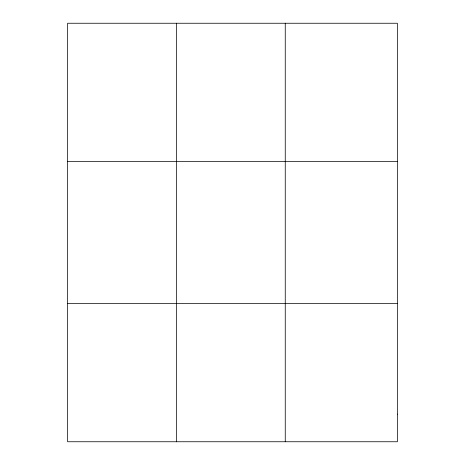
<?xml version="1.0" encoding="UTF-8"?>
<svg xmlns="http://www.w3.org/2000/svg" width="465" height="465" viewBox="0 0 465 465"><rect width="100%" height="100%" fill="white"/><g stroke="black" fill="none" stroke-linecap="round" stroke-linejoin="round"><path stroke-width="0.7" d="M285.254 441.75L285.254 23.25M67.634 161.355L397.366 161.355M67.634 303.645L397.366 303.645M176.444 23.25L176.444 441.75M397.366 414.129L397.366 441.75L67.634 441.75L67.634 23.25L397.366 23.25L397.366 414.129"/></g></svg>
